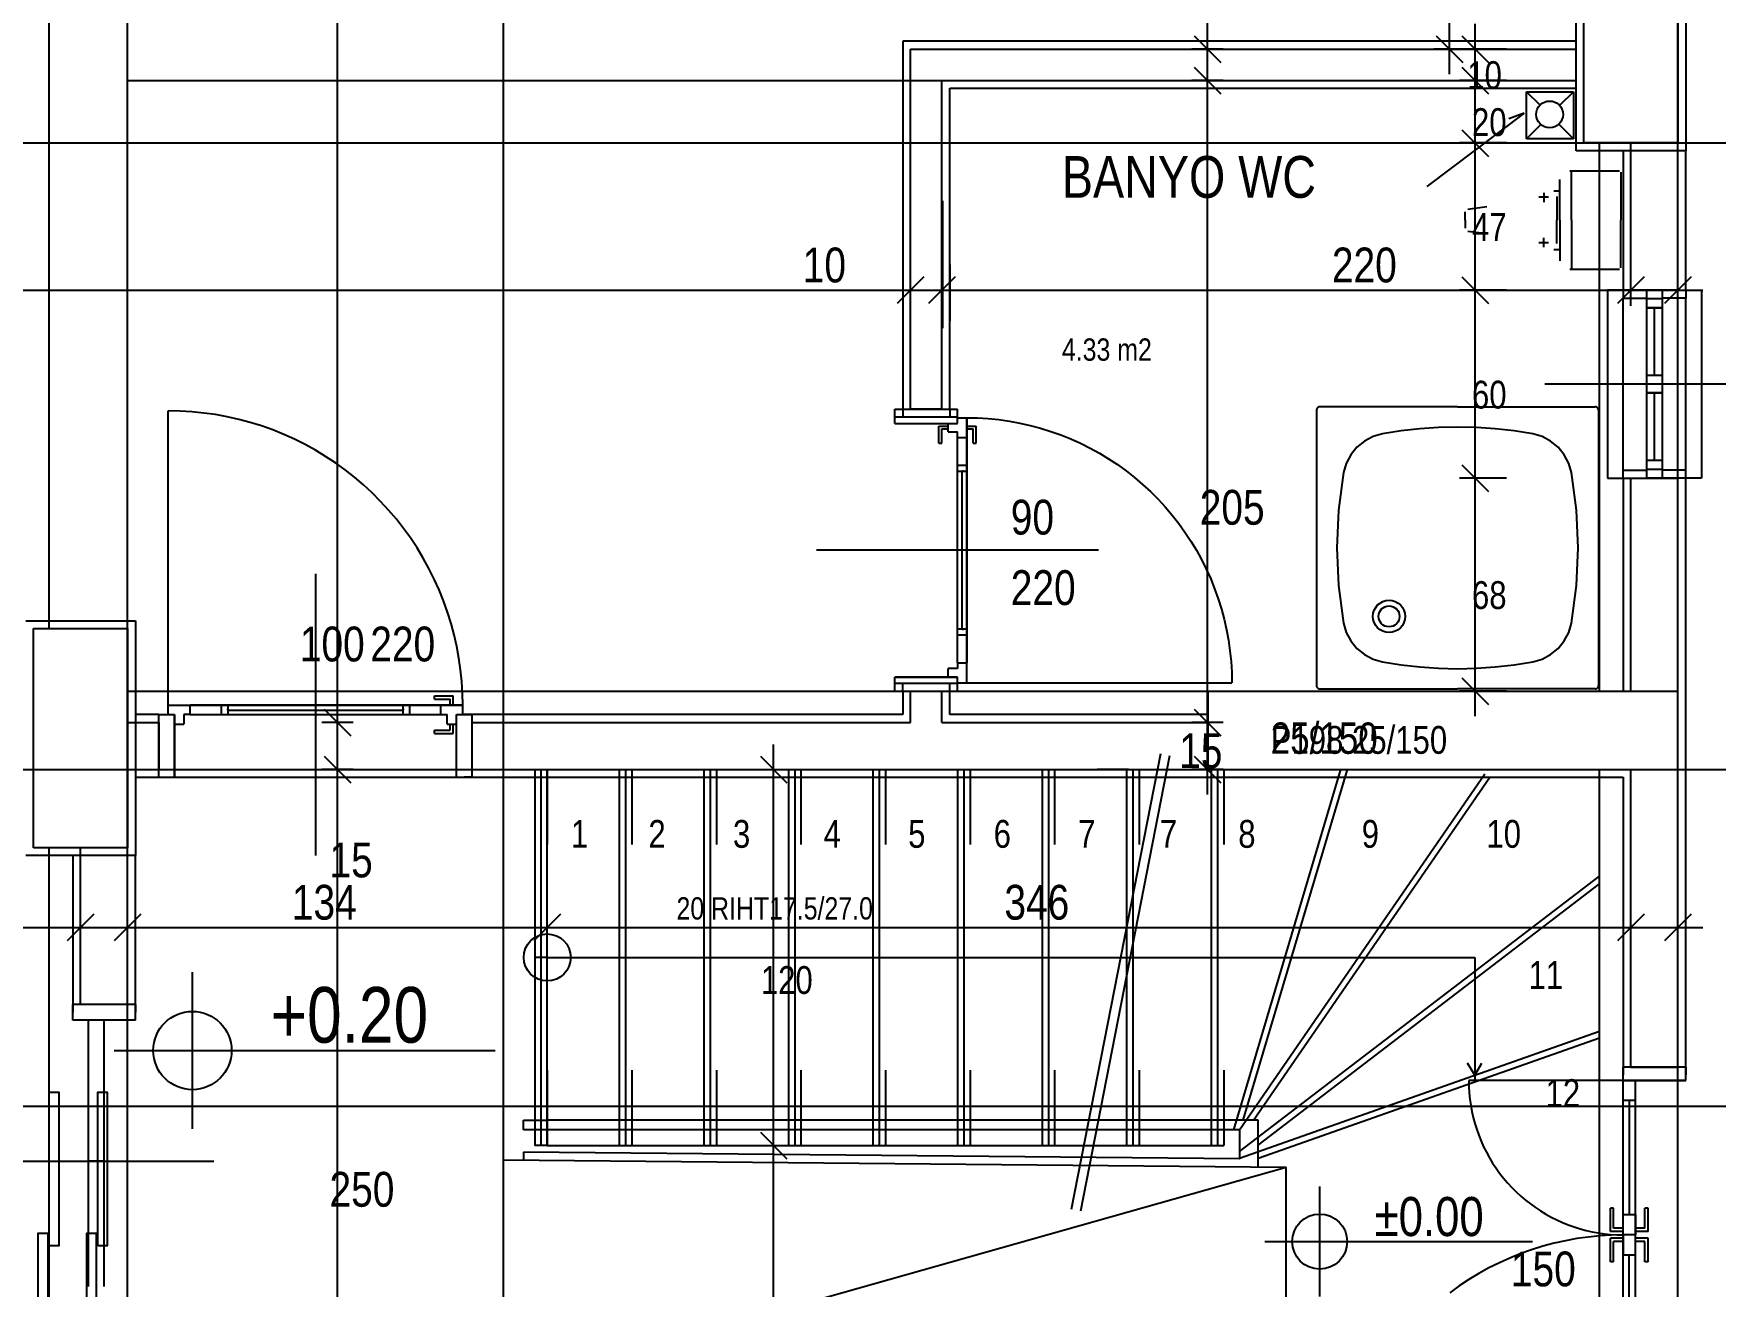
# Model space of a CAD drawing. Header units: centimetres. Extents: x 0 to 14595, y -30 to 2970.
# Drawn here: x 1811.7 to 2080.1, y 1454.9 to 1654.8 of the extents above; entities that cross this region are included whole.
import ezdxf

# ---------------------------------------------------------------- set-up
doc = ezdxf.new("R2010")
doc.units = ezdxf.units.CM
doc.layers.add('ASN-KAPI', color=3, linetype='CONTINUOUS')
doc.layers.add('ASN-MIMARI', color=8, linetype='CONTINUOUS')
doc.styles.get("Standard").update_dxf_attribs({"font": 'arial.ttf', "width": 0.8})

msp = doc.modelspace()

# ---------------------------------------------------------------- linework, layer by layer
at = {"layer": 'ASN-KAPI'}
for points in [[(1814.15, 1461.35), (1814.15, 1485.85), (1815.65, 1485.85), (1815.65, 1461.35)], [(1821.9, 1461.35), (1821.9, 1485.85), (1823.4, 1485.85), (1823.4, 1461.35)], [(1812.4, 1438.85), (1812.4, 1463.35), (1813.9, 1463.35), (1813.9, 1438.85)], [(1820.15, 1438.85), (1820.15, 1463.35), (1821.65, 1463.35), (1821.65, 1438.85)]]:
    msp.add_lwpolyline(points, close=True, dxfattribs=at)
at = {"layer": 'ASN-MIMARI'}
for p, q in [((2074.15, 864.84), (2074.15, 2017.57)), ((2037.7, 1648.36), (2037.7, 1806.37)), ((2057.9, 1636.11), (2057.9, 1678.61)), ((2075.4, 1678.61), (2075.4, 1636.11)), ((1826.65, 1647.36), (2057.9, 1647.36)), ((2075.4, 1636.11), (2057.9, 1636.11)), ((1810.4, 1561.11), (1827.9, 1561.11)), ((1827.9, 1561.11), (1827.9, 1523.61)), ((1929.79, 1395.86), (1929.79, 1541.36)), ((1991.54, 1539.84), (1977.29, 1467.13)), ((1993.01, 1539.55), (1978.76, 1466.84)), ((1891.65, 1537.36), (1891.65, 1477.36)), ((1892.65, 1537.36), (1892.65, 1477.36)), ((1893.65, 1537.36), (1893.65, 1525.36)), ((1893.65, 1537.36), (2001.65, 1537.36)), ((1905.15, 1537.36), (1905.15, 1477.36)), ((1906.15, 1537.36), (1906.15, 1477.36)), ((1907.15, 1537.36), (1907.15, 1525.36)), ((1918.65, 1537.36), (1918.65, 1477.36)), ((1919.65, 1537.36), (1919.65, 1477.36)), ((1920.65, 1537.36), (1920.65, 1525.36)), ((1932.15, 1537.36), (1932.15, 1477.36)), ((1933.15, 1537.36), (1933.15, 1477.36)), ((1934.15, 1537.36), (1934.15, 1525.36)), ((1945.65, 1537.36), (1945.65, 1477.36)), ((1946.65, 1537.36), (1946.65, 1477.36)), ((1947.65, 1537.36), (1947.65, 1525.36)), ((1959.15, 1537.36), (1959.15, 1477.36)), ((1960.15, 1537.36), (1960.15, 1477.36)), ((1961.15, 1537.36), (1961.15, 1525.36)), ((1972.65, 1537.36), (1972.65, 1477.36)), ((1973.65, 1537.36), (1973.65, 1477.36)), ((1974.65, 1537.36), (1974.65, 1525.36)), ((1986.15, 1537.36), (1986.15, 1477.36)), ((1987.15, 1537.36), (1987.15, 1477.36)), ((1988.15, 1537.36), (1988.15, 1525.36)), ((1999.65, 1537.36), (1999.65, 1477.36)), ((2000.65, 1537.36), (2000.65, 1477.36)), ((2001.65, 1537.36), (2001.65, 1525.36)), ((2001.65, 1537.36), (2074.15, 1537.36)), ((2003.24, 1479.86), (2020.37, 1537.36)), ((2004.14, 1479.86), (2043.32, 1536.67)), ((2004.73, 1481.36), (2021.41, 1537.36)), ((2006.39, 1481.36), (2044.15, 1536.11)), ((2074.15, 1412.36), (2074.15, 1537.36)), ((1827.9, 1523.61), (1810.4, 1523.61)), ((2004.15, 1476.38), (2061.65, 1520.35)), ((2007.15, 1477.41), (2061.65, 1519.1)), ((1893.65, 1507.36), (1891.65, 1507.36)), ((1893.65, 1507.36), (1893.65, 1507.36)), ((1893.65, 1507.36), (1960.15, 1507.36)), ((1959.15, 1507.36), (2041.73, 1507.36)), ((2041.73, 1507.36), (2041.73, 1487.51)), ((2004.15, 1475.34), (2061.65, 1495.59)), ((2007.15, 1475.33), (2061.65, 1494.53)), ((2041.73, 1488.57), (2040.59, 1490.5)), ((2041.73, 1488.57), (2042.86, 1490.5)), ((1893.65, 1489.36), (1893.65, 1477.36)), ((1907.15, 1489.36), (1907.15, 1477.36)), ((1920.65, 1489.36), (1920.65, 1477.36)), ((1934.15, 1489.36), (1934.15, 1477.36)), ((1947.65, 1489.36), (1947.65, 1477.36)), ((1961.15, 1489.36), (1961.15, 1477.36)), ((1974.65, 1489.36), (1974.65, 1477.36)), ((1988.15, 1489.36), (1988.15, 1477.36)), ((2001.65, 1489.36), (2001.65, 1477.36)), ((2007.15, 1481.36), (1893.65, 1481.36)), ((2004.15, 1479.86), (1893.65, 1479.86)), ((2007.15, 1473.9), (2007.15, 1481.36)), ((1893.65, 1477.36), (1891.65, 1477.36)), ((1893.65, 1477.36), (2001.65, 1477.36)), ((1886.65, 1399.86), (1886.65, 1475.03)), ((1886.65, 1475.03), (2011.63, 1473.86)), ((1889.85, 1476.27), (1889.85, 1475)), ((1886.65, 1438.61), (2011.63, 1473.86)), ((2011.65, 1399.86), (2011.63, 1473.86))]:
    msp.add_line(p, q, dxfattribs=at)
for points in [[(1826.65, 864.84), (1826.65, 2016.11)], [(1886.65, 864.84), (1886.65, 2016.11)], [(1860.14, 950.76), (1860.14, 2008.86)], [(1999.07, 1533.36), (1999.07, 1811.37)], [(1814.15, 1559.86), (1814.15, 1787.37)], [(2059.15, 1637.36), (2059.15, 1677.36)], [(2074.15, 1677.36), (2074.15, 1637.36)], [(1996.95, 1654.48), (2001.2, 1650.23)], [(2035.57, 1654.48), (2039.82, 1650.23)], [(2039.66, 1654.48), (2043.9, 1650.23)], [(2041.78, 1545.86), (2041.78, 1656.36)], [(2057.9, 1653.61), (1950.4, 1653.61)], [(1950.4, 1653.61), (1950.4, 1594.86)], [(1951.65, 1652.36), (2057.9, 1652.36)], [(1951.65, 1594.86), (1951.65, 1652.36)], [(2001.57, 1652.36), (1996.57, 1652.36)], [(2042.7, 1652.36), (2035.2, 1652.36)], [(2046.78, 1652.36), (2039.28, 1652.36)], [(1996.95, 1649.48), (2001.2, 1645.23)], [(2039.66, 1649.48), (2043.9, 1645.23)], [(1826.65, 1559.86), (1826.65, 1647.36)], [(1956.65, 1647.36), (2057.9, 1647.36)], [(1956.65, 1594.86), (1956.65, 1647.36)], [(1957.9, 1646.11), (2057.9, 1646.11)], [(1957.9, 1594.86), (1957.9, 1646.11)], [(2001.57, 1647.36), (1996.57, 1647.36)], [(2046.78, 1647.36), (2039.28, 1647.36)], [(2050, 1645.55), (2057.5, 1645.55)], [(2050, 1638.05), (2050, 1645.55)], [(2050, 1645.55), (2052.15, 1643.41)], [(2057.5, 1645.55), (2055.28, 1643.34)], [(2057.5, 1645.55), (2057.5, 1638.05)], [(2049.6, 1642.14), (2034.07, 1630.44)], [(2049.6, 1642.14), (2047.14, 1641.21)], [(2039.66, 1639.48), (2043.9, 1635.23)], [(2050, 1638.05), (2052.26, 1640.32)], [(2057.5, 1638.05), (2050, 1638.05)], [(2057.5, 1638.05), (2055.17, 1640.38)], [(1471.65, 1637.36), (2084.15, 1637.36)], [(2046.78, 1637.36), (2039.28, 1637.36)], [(2074.15, 1637.36), (2059.15, 1637.36)], [(2061.65, 1549.86), (2061.65, 1637.36)], [(2065.4, 1636.1), (2065.4, 1613.86)], [(2066.65, 1613.86), (2066.65, 1637.36)], [(2074.15, 1613.86), (2074.15, 1637.36)], [(2074.15, 1549.86), (2074.15, 1637.36)], [(2075.4, 1613.86), (2075.4, 1636.1)], [(2056.91, 1632.91), (2064.81, 1632.91)], [(2057.15, 1625.06), (2057.15, 1632.91)], [(2065.04, 1632.68), (2065.04, 1625.06)], [(2054.36, 1629.75), (2055.29, 1629.75)], [(2055.29, 1625.06), (2055.29, 1631.55)], [(1956.76, 1628.11), (1956.76, 1607.78)], [(2040.64, 1626.82), (2043.65, 1627.21)], [(2053.51, 1628.69), (2051.96, 1628.69)], [(2052.73, 1629.4), (2052.73, 1627.9)], [(2054.81, 1628.82), (2054.81, 1625.06)], [(1957.9, 1617.94), (1957.9, 1626.92)], [(2040.2, 1625.06), (2040.2, 1626.35)], [(2040.2, 1625.06), (2040.2, 1623.77)], [(2054.81, 1621.3), (2054.81, 1625.06)], [(2055.29, 1625.06), (2055.29, 1618.57)], [(2057.15, 1625.06), (2057.15, 1617.21)], [(2065.04, 1617.44), (2065.04, 1625.06)], [(2040.64, 1623.3), (2043.65, 1622.91)], [(2052.73, 1620.72), (2052.73, 1622.22)], [(2053.51, 1621.43), (2051.96, 1621.43)], [(2054.36, 1620.37), (2055.29, 1620.37)], [(1951.65, 1611.36), (1951.65, 1616.36)], [(1956.65, 1611.36), (1956.65, 1616.36)], [(1957.9, 1617.94), (1957.9, 1608.96)], [(2056.91, 1617.21), (2064.81, 1617.21)], [(2066.65, 1611.36), (2066.65, 1616.36)], [(2074.15, 1611.36), (2074.15, 1616.36)], [(1542.65, 1613.86), (2078.15, 1613.86)], [(1953.77, 1615.98), (1949.53, 1611.73)], [(1958.77, 1615.98), (1954.53, 1611.73)], [(2046.78, 1613.86), (2039.28, 1613.86)], [(2039.66, 1615.98), (2043.9, 1611.73)], [(2069.15, 1613.86), (2062.9, 1613.86)], [(2062.9, 1613.86), (2062.9, 1583.86)], [(2068.77, 1615.98), (2064.53, 1611.73)], [(2065.4, 1613.86), (2065.4, 1612.61)], [(2074.15, 1613.86), (2066.65, 1613.86)], [(2069.15, 1613.86), (2069.15, 1612.46)], [(2071.65, 1613.86), (2069.15, 1613.86)], [(2071.65, 1613.86), (2071.65, 1612.46)], [(2071.65, 1613.86), (2077.9, 1613.86)], [(2076.27, 1615.98), (2072.03, 1611.73)], [(2075.4, 1613.86), (2075.4, 1612.61)], [(2077.9, 1613.86), (2077.9, 1583.86)], [(2065.4, 1585.11), (2065.4, 1612.61)], [(2065.4, 1612.61), (2069.15, 1612.61)], [(2069.15, 1612.46), (2069.15, 1611.06)], [(2071.65, 1612.46), (2069.15, 1612.46)], [(2069.15, 1611.06), (2069.15, 1600.26)], [(2070.35, 1611.06), (2069.15, 1611.06)], [(2069.15, 1611.06), (2071.65, 1611.06)], [(2070.4, 1611.06), (2070.35, 1611.06)], [(2070.35, 1611.06), (2070.35, 1600.26)], [(2071.65, 1611.06), (2070.4, 1611.06)], [(2075.4, 1612.61), (2071.65, 1612.61)], [(2071.65, 1612.46), (2071.65, 1611.06)], [(2071.65, 1611.06), (2071.65, 1600.26)], [(2075.4, 1585.11), (2075.4, 1612.61)], [(2069.15, 1600.26), (2069.15, 1598.86)], [(2070.35, 1600.26), (2069.15, 1600.26)], [(2071.65, 1600.26), (2069.15, 1600.26)], [(2070.4, 1600.26), (2070.35, 1600.26)], [(2071.65, 1600.26), (2070.4, 1600.26)], [(2071.65, 1600.26), (2071.65, 1598.86)], [(2097.9, 1598.86), (2052.9, 1598.86)], [(2069.15, 1598.86), (2069.15, 1597.46)], [(2071.65, 1598.86), (2069.15, 1598.86)], [(2071.65, 1598.86), (2071.65, 1597.46)], [(1949.15, 1592.61), (1949.15, 1594.86)], [(1949.15, 1594.86), (1959.15, 1594.86)], [(1950.4, 1594.86), (1950.4, 1593.61)], [(1956.65, 1594.86), (1951.65, 1594.86)], [(1957.9, 1594.86), (1957.9, 1593.61)], [(1959.15, 1593.51), (1959.15, 1594.86)], [(1959.15, 1592.61), (1959.15, 1594.86)], [(2016.99, 1595.23), (2016.87, 1595.22), (2016.76, 1595.18), (2016.67, 1595.12), (2016.58, 1595.04), (2016.52, 1594.94), (2016.48, 1594.83), (2016.47, 1594.72)], [(2038.97, 1595.23), (2016.99, 1595.23)], [(2038.97, 1595.23), (2060.96, 1595.23)], [(2061.47, 1594.72), (2061.46, 1594.83), (2061.42, 1594.94), (2061.36, 1595.04), (2061.28, 1595.12), (2061.18, 1595.18), (2061.07, 1595.22), (2060.96, 1595.23)], [(2069.15, 1597.46), (2069.15, 1586.66)], [(2070.35, 1597.46), (2069.15, 1597.46)], [(2069.15, 1597.46), (2071.65, 1597.46)], [(2070.4, 1597.46), (2070.35, 1597.46)], [(2070.35, 1597.46), (2070.35, 1586.66)], [(2071.65, 1597.46), (2070.4, 1597.46)], [(2071.65, 1597.46), (2071.65, 1586.66)], [(1835.04, 1594.57), (1833.15, 1594.61)], [(1833.15, 1547.61), (1833.15, 1594.61)], [(1836.93, 1594.45), (1835.04, 1594.57)], [(1838.82, 1594.26), (1836.93, 1594.45)], [(1840.69, 1594), (1838.82, 1594.26)], [(1842.55, 1593.66), (1840.69, 1594)], [(1844.4, 1593.24), (1842.55, 1593.66)], [(1846.23, 1592.75), (1844.4, 1593.24)], [(1848.03, 1592.19), (1846.23, 1592.75)], [(1849.82, 1591.55), (1848.03, 1592.19)], [(1957.9, 1593.61), (1949.15, 1593.61)], [(1949.15, 1592.61), (1957.65, 1592.61)], [(1949.15, 1592.61), (1959.15, 1592.61)], [(1959.15, 1593.61), (1950.4, 1593.61)], [(1956.15, 1592.16), (1957.65, 1592.16)], [(1956.15, 1589.46), (1956.15, 1592.16)], [(1957.65, 1592.16), (1957.65, 1592.61)], [(1957.65, 1591.26), (1957.65, 1592.61)], [(1957.65, 1592.61), (1959.15, 1592.61)], [(1957.65, 1591.71), (1957.65, 1592.16)], [(1959.15, 1593.51), (1960.65, 1593.51)], [(1959.15, 1592.61), (1959.15, 1593.51)], [(1960.65, 1592.16), (1960.65, 1593.51)], [(1960.65, 1593.51), (1960.65, 1590.36)], [(1960.65, 1593.51), (1962.35, 1593.47)], [(1960.65, 1591.71), (1960.65, 1592.16)], [(1960.65, 1592.16), (1962.15, 1592.16)], [(1962.15, 1589.46), (1962.15, 1592.16)], [(1962.35, 1593.47), (1964.05, 1593.37)], [(1964.05, 1593.37), (1965.75, 1593.2)], [(1965.75, 1593.2), (1967.44, 1592.96)], [(1967.44, 1592.96), (1969.11, 1592.65)], [(1969.11, 1592.65), (1970.77, 1592.28)], [(1970.77, 1592.28), (1972.42, 1591.84)], [(2016.47, 1594.72), (2016.47, 1550.75)], [(2061.47, 1594.72), (2061.47, 1550.75)], [(1851.57, 1590.85), (1849.82, 1591.55)], [(1853.3, 1590.07), (1851.57, 1590.85)], [(1854.99, 1589.22), (1853.3, 1590.07)], [(1956.15, 1589.46), (1956.65, 1589.46)], [(1956.65, 1589.46), (1956.65, 1591.71)], [(1956.65, 1591.71), (1957.65, 1591.71)], [(1957.65, 1591.26), (1957.65, 1591.71)], [(1957.65, 1591.26), (1959.15, 1591.26)], [(1959.15, 1590.36), (1959.15, 1591.26)], [(1959.15, 1590.36), (1960.65, 1590.36)], [(1959.15, 1585.86), (1959.15, 1590.36)], [(1959.15, 1554.36), (1959.15, 1590.36)], [(1960.65, 1590.36), (1960.65, 1591.71)], [(1960.65, 1591.71), (1961.65, 1591.71)], [(1960.65, 1585.86), (1960.65, 1590.36)], [(1960.65, 1590.36), (1960.65, 1554.36)], [(1961.65, 1589.46), (1961.65, 1591.71)], [(1961.65, 1589.46), (1962.15, 1589.46)], [(1972.42, 1591.84), (1974.05, 1591.33)], [(1974.05, 1591.33), (1975.65, 1590.76)], [(1975.65, 1590.76), (1977.23, 1590.12)], [(1977.23, 1590.12), (1978.78, 1589.42)], [(2026.97, 1590.92), (2025.48, 1590.49), (2024.12, 1589.77), (2022.92, 1588.79), (2021.94, 1587.59), (2021.22, 1586.22), (2020.79, 1584.74)], [(2038.97, 1592.02), (2035.96, 1591.95), (2032.95, 1591.74), (2029.95, 1591.4), (2026.97, 1590.92)], [(2050.97, 1590.92), (2048, 1591.4), (2045, 1591.74), (2041.99, 1591.95), (2038.97, 1592.02)], [(2057.16, 1584.74), (2056.72, 1586.22), (2056, 1587.59), (2055.03, 1588.79), (2053.83, 1589.77), (2052.46, 1590.49), (2050.97, 1590.92)], [(1856.65, 1588.31), (1854.99, 1589.22)], [(1858.27, 1587.33), (1856.65, 1588.31)], [(1859.85, 1586.29), (1858.27, 1587.33)], [(1978.78, 1589.42), (1980.31, 1588.66)], [(1980.31, 1588.66), (1981.8, 1587.84)], [(1981.8, 1587.84), (1983.26, 1586.96)], [(1983.26, 1586.96), (1984.68, 1586.02)], [(1861.39, 1585.18), (1859.85, 1586.29)], [(1862.88, 1584.01), (1861.39, 1585.18)], [(1959.15, 1558.86), (1959.15, 1585.86)], [(1960.65, 1585.86), (1959.15, 1585.86)], [(1959.15, 1584.96), (1960.65, 1584.96)], [(1959.89, 1559.76), (1959.89, 1584.96)], [(1960.1, 1584.96), (1959.9, 1584.96)], [(1960.65, 1558.86), (1960.65, 1585.86)], [(1984.68, 1586.02), (1986.06, 1585.02)], [(1986.06, 1585.02), (1987.4, 1583.97)], [(2020.79, 1584.74), (2019.96, 1578.76), (2019.69, 1572.73), (2019.96, 1566.71), (2020.79, 1560.73)], [(2039.66, 1585.98), (2043.9, 1581.73)], [(2057.16, 1560.73), (2057.98, 1566.71), (2058.26, 1572.73), (2057.98, 1578.76), (2057.16, 1584.74)], [(2065.4, 1583.86), (2065.4, 1585.11)], [(2065.4, 1585.11), (2069.15, 1585.11)], [(2069.15, 1586.66), (2069.15, 1585.26)], [(2070.35, 1586.66), (2069.15, 1586.66)], [(2071.65, 1586.66), (2069.15, 1586.66)], [(2069.15, 1585.26), (2069.15, 1583.86)], [(2071.65, 1585.26), (2069.15, 1585.26)], [(2070.4, 1586.66), (2070.35, 1586.66)], [(2071.65, 1586.66), (2070.4, 1586.66)], [(2071.65, 1586.66), (2071.65, 1585.26)], [(2071.65, 1585.26), (2071.65, 1583.86)], [(2075.4, 1585.11), (2071.65, 1585.11)], [(2075.4, 1583.86), (2075.4, 1585.11)], [(1864.32, 1582.79), (1862.88, 1584.01)], [(1865.71, 1581.5), (1864.32, 1582.79)], [(1867.05, 1580.16), (1865.71, 1581.5)], [(1987.4, 1583.97), (1988.7, 1582.87)], [(1988.7, 1582.87), (1989.95, 1581.71)], [(1989.95, 1581.71), (1991.16, 1580.51)], [(2046.78, 1583.86), (2039.28, 1583.86)], [(2062.9, 1583.86), (2069.15, 1583.86)], [(2065.4, 1583.86), (2065.4, 1549.86)], [(2066.65, 1549.86), (2066.65, 1583.86)], [(2066.65, 1583.86), (2074.15, 1583.86)], [(2071.65, 1583.86), (2069.15, 1583.86)], [(2077.9, 1583.86), (2071.65, 1583.86)], [(2074.15, 1549.86), (2074.15, 1583.86)], [(2075.4, 1537.36), (2075.4, 1583.86)], [(1868.33, 1578.77), (1867.05, 1580.16)], [(1869.56, 1577.33), (1868.33, 1578.77)], [(1991.16, 1580.51), (1992.31, 1579.26)], [(1992.31, 1579.26), (1993.42, 1577.96)], [(1870.72, 1575.84), (1869.56, 1577.33)], [(1993.42, 1577.96), (1994.47, 1576.62)], [(1994.47, 1576.62), (1995.46, 1575.24)], [(1871.83, 1574.31), (1870.72, 1575.84)], [(1872.88, 1572.73), (1871.83, 1574.31)], [(1995.46, 1575.24), (1996.4, 1573.81)], [(1996.4, 1573.81), (1997.28, 1572.36)], [(1873.85, 1571.11), (1872.88, 1572.73)], [(1874.77, 1569.45), (1873.85, 1571.11)], [(1981.65, 1572.36), (1936.65, 1572.36)], [(1997.28, 1572.36), (1998.11, 1570.86)], [(1998.11, 1570.86), (1998.87, 1569.34)], [(1856.65, 1568.61), (1856.65, 1523.61)], [(1875.61, 1567.75), (1874.77, 1569.45)], [(1998.87, 1569.34), (1999.57, 1567.79)], [(1876.39, 1566.03), (1875.61, 1567.75)], [(1877.1, 1564.27), (1876.39, 1566.03)], [(1999.57, 1567.79), (2000.2, 1566.21)], [(2000.2, 1566.21), (2000.77, 1564.6)], [(1877.73, 1562.49), (1877.1, 1564.27)], [(2000.77, 1564.6), (2001.28, 1562.97)], [(2001.28, 1562.97), (2001.72, 1561.33)], [(1878.3, 1560.68), (1877.73, 1562.49)], [(1878.79, 1558.85), (1878.3, 1560.68)], [(2001.72, 1561.33), (2002.1, 1559.67)], [(2020.79, 1560.73), (2021.22, 1559.25), (2021.94, 1557.88), (2022.92, 1556.68), (2024.12, 1555.7), (2025.48, 1554.98), (2026.97, 1554.55)], [(2050.97, 1554.55), (2052.46, 1554.98), (2053.83, 1555.7), (2055.03, 1556.68), (2056, 1557.88), (2056.72, 1559.25), (2057.16, 1560.73)], [(1811.65, 1524.86), (1811.65, 1559.86)], [(1811.65, 1559.86), (1826.65, 1559.86)], [(1826.65, 1559.86), (1826.65, 1524.86)], [(1879.2, 1557.01), (1878.79, 1558.85)], [(1960.65, 1559.76), (1959.15, 1559.76)], [(1959.15, 1554.36), (1959.15, 1558.86)], [(1959.15, 1558.86), (1960.65, 1558.86)], [(1959.9, 1559.76), (1960.1, 1559.76)], [(1960.65, 1554.36), (1960.65, 1558.86)], [(2002.1, 1559.67), (2002.4, 1557.99)], [(2002.4, 1557.99), (2002.64, 1556.31)], [(1879.54, 1555.15), (1879.2, 1557.01)], [(1879.81, 1553.27), (1879.54, 1555.15)], [(2002.64, 1556.31), (2002.81, 1554.61)], [(2002.81, 1554.61), (2002.92, 1552.91)], [(2026.97, 1554.55), (2029.95, 1554.07), (2032.95, 1553.72), (2035.96, 1553.52), (2038.97, 1553.45)], [(2038.97, 1553.45), (2041.99, 1553.52), (2045, 1553.72), (2048, 1554.07), (2050.97, 1554.55)], [(1880, 1551.39), (1879.81, 1553.27)], [(1949.15, 1552.11), (1957.65, 1552.11)], [(1949.15, 1549.86), (1949.15, 1552.11)], [(1959.15, 1552.11), (1949.15, 1552.11)], [(1957.65, 1552.11), (1957.65, 1553.46)], [(1959.15, 1553.46), (1957.65, 1553.46)], [(1957.65, 1552.11), (1959.15, 1552.11)], [(1959.15, 1554.36), (1960.65, 1554.36)], [(1959.15, 1554.36), (1959.15, 1553.46)], [(1959.15, 1551.21), (1959.15, 1552.11)], [(1959.15, 1549.86), (1959.15, 1552.11)], [(1960.65, 1551.21), (1960.65, 1554.36)], [(2002.92, 1552.91), (2002.95, 1551.21)], [(2039.66, 1551.98), (2043.9, 1547.73)], [(1826.65, 1549.86), (1999.15, 1549.86)], [(1880.11, 1549.5), (1880, 1551.39)], [(1880.15, 1547.61), (1880.11, 1549.5)], [(1957.9, 1551.11), (1949.15, 1551.11)], [(1949.15, 1549.86), (1959.15, 1549.86)], [(1950.4, 1549.86), (1950.4, 1551.11)], [(1959.15, 1551.11), (1950.4, 1551.11)], [(1950.4, 1549.86), (1950.4, 1546.11)], [(1951.65, 1544.86), (1951.65, 1549.86)], [(1951.65, 1549.86), (1956.65, 1549.86)], [(1956.65, 1544.86), (1956.65, 1549.86)], [(1957.9, 1549.86), (1957.9, 1551.11)], [(1957.9, 1546.11), (1957.9, 1549.86)], [(1959.15, 1549.86), (1959.15, 1551.21)], [(1959.15, 1551.21), (1960.65, 1551.21)], [(1960.65, 1551.21), (2002.95, 1551.21)], [(1999.15, 1537.36), (1999.15, 1549.86)], [(1999.15, 1549.86), (2074.15, 1549.86)], [(1999.15, 1537.36), (1999.15, 1549.86)], [(1999.15, 1549.86), (2074.15, 1549.86)], [(2016.47, 1550.75), (2016.48, 1550.63), (2016.52, 1550.52), (2016.58, 1550.43), (2016.67, 1550.35), (2016.76, 1550.28), (2016.87, 1550.25), (2016.99, 1550.23)], [(2016.99, 1550.23), (2038.97, 1550.23)], [(2060.96, 1550.23), (2038.97, 1550.23)], [(2046.78, 1549.86), (2039.28, 1549.86)], [(2060.96, 1550.23), (2061.07, 1550.25), (2061.18, 1550.28), (2061.28, 1550.35), (2061.36, 1550.43), (2061.42, 1550.52), (2061.46, 1550.63), (2061.47, 1550.75)], [(2074.15, 1537.36), (2074.15, 1549.86)], [(2074.15, 1537.36), (2074.15, 1549.86)], [(1833.15, 1546.11), (1833.15, 1547.61)], [(1833.15, 1547.61), (1836.65, 1547.61)], [(1836.65, 1546.11), (1836.65, 1547.61)], [(1836.65, 1547.61), (1841.65, 1547.61)], [(1876.65, 1547.61), (1836.65, 1547.61)], [(1841.65, 1547.61), (1871.65, 1547.61)], [(1841.65, 1546.11), (1841.65, 1547.61)], [(1842.65, 1547.61), (1842.65, 1546.11)], [(1842.65, 1546.86), (1842.65, 1547.06)], [(1842.65, 1546.84), (1870.65, 1546.84)], [(1858.02, 1546.98), (1862.27, 1542.73)], [(1870.65, 1546.11), (1870.65, 1547.61)], [(1870.65, 1547.06), (1870.65, 1546.86)], [(1871.65, 1547.61), (1876.65, 1547.61)], [(1871.65, 1547.61), (1871.65, 1546.11)], [(1875.65, 1549.11), (1878.65, 1549.11)], [(1875.65, 1548.61), (1875.65, 1549.11)], [(1875.65, 1548.61), (1878.15, 1548.61)], [(1876.65, 1547.61), (1878.15, 1547.61)], [(1876.65, 1546.11), (1876.65, 1547.61)], [(1880.15, 1547.61), (1876.65, 1547.61)], [(1878.15, 1547.61), (1878.15, 1548.61)], [(1878.15, 1547.61), (1878.65, 1547.61)], [(1878.65, 1547.61), (1878.65, 1549.11)], [(1878.65, 1547.61), (1880.15, 1547.61)], [(1880.15, 1546.11), (1880.15, 1547.61)], [(1996.95, 1546.98), (2001.2, 1542.73)], [(1826.65, 1544.86), (1831.65, 1544.86)], [(1831.65, 1546.11), (1827.91, 1546.11)], [(1831.65, 1546.11), (1832.9, 1546.11)], [(1831.65, 1546.11), (1833.15, 1546.11)], [(1831.65, 1536.11), (1831.65, 1546.11)], [(1831.65, 1546.11), (1834.15, 1546.11)], [(1831.65, 1544.86), (1831.65, 1537.36)], [(1833.15, 1546.11), (1834.15, 1546.11)], [(1834.15, 1544.61), (1834.15, 1546.11)], [(1834.15, 1546.11), (1834.15, 1536.11)], [(1834.15, 1536.11), (1834.15, 1544.61)], [(1834.15, 1544.61), (1835.65, 1544.61)], [(1836.65, 1546.11), (1835.65, 1546.11)], [(1835.65, 1546.11), (1835.65, 1544.61)], [(1836.65, 1546.11), (1841.65, 1546.11)], [(1836.65, 1546.11), (1876.65, 1546.11)], [(1841.65, 1546.11), (1871.65, 1546.11)], [(1862.64, 1544.86), (1857.64, 1544.86)], [(1871.65, 1546.11), (1876.65, 1546.11)], [(1876.65, 1546.11), (1877.65, 1546.11)], [(1877.65, 1544.61), (1877.65, 1546.11)], [(1877.65, 1544.61), (1878.15, 1544.61)], [(1877.65, 1544.61), (1879.15, 1544.61)], [(1878.15, 1544.61), (1878.65, 1544.61)], [(1878.15, 1543.61), (1878.15, 1544.61)], [(1878.65, 1544.61), (1879.15, 1544.61)], [(1878.65, 1543.11), (1878.65, 1544.61)], [(1879.15, 1536.11), (1879.15, 1546.11)], [(1879.15, 1546.11), (1881.65, 1546.11)], [(1879.15, 1544.61), (1879.15, 1546.11)], [(1879.15, 1546.11), (1880.15, 1546.11)], [(1879.15, 1536.11), (1879.15, 1544.61)], [(1880.15, 1546.11), (1881.65, 1546.11)], [(1881.65, 1546.11), (1880.4, 1546.11)], [(1950.4, 1546.11), (1881.65, 1546.11)], [(1881.65, 1536.11), (1881.65, 1546.11)], [(1881.65, 1544.86), (1951.65, 1544.86)], [(1881.65, 1537.36), (1881.65, 1544.86)], [(1956.65, 1544.86), (1999.15, 1544.86)], [(1999.15, 1546.11), (1957.9, 1546.11)], [(2001.57, 1544.86), (1996.57, 1544.86)], [(1875.65, 1543.11), (1875.65, 1543.61)], [(1875.65, 1543.61), (1878.15, 1543.61)], [(1875.65, 1543.11), (1878.65, 1543.11)], [(1858.02, 1539.48), (1862.27, 1535.23)], [(1927.67, 1539.48), (1931.91, 1535.23)], [(1996.95, 1539.48), (2001.2, 1535.23)], [(1471.65, 1537.36), (2084.15, 1537.36)], [(1826.65, 1537.36), (1831.65, 1537.36)], [(1826.65, 1537.36), (1893.65, 1537.36)], [(1827.91, 1537.36), (1999.15, 1537.36)], [(1827.91, 1536.11), (1831.65, 1536.11)], [(1827.91, 1536.11), (1999.15, 1536.11)], [(1831.65, 1536.11), (1832.9, 1536.11)], [(1831.65, 1536.11), (1834.15, 1536.11)], [(1862.64, 1537.36), (1857.64, 1537.36)], [(1879.15, 1536.11), (1881.65, 1536.11)], [(1881.65, 1536.11), (1880.4, 1536.11)], [(1881.65, 1537.36), (1893.65, 1537.36)], [(1881.65, 1536.11), (1893.65, 1536.11)], [(1893.65, 1537.36), (1999.15, 1537.36)], [(1893.65, 1537.36), (1999.15, 1537.36)], [(1893.65, 1537.36), (1999.15, 1537.36)], [(1893.65, 1477.36), (1893.65, 1537.36)], [(1893.65, 1477.36), (1893.65, 1537.36)], [(1893.65, 1536.11), (1999.15, 1536.11)], [(1924.79, 1537.36), (1932.29, 1537.36)], [(1986.45, 1537.36), (1981.45, 1537.36)], [(2001.57, 1537.36), (1996.57, 1537.36)], [(1999.15, 1537.36), (2074.15, 1537.36)], [(1999.15, 1537.36), (2074.15, 1537.36)], [(1999.15, 1537.36), (2074.15, 1537.36)], [(1999.15, 1536.11), (2065.4, 1536.11)], [(1999.15, 1536.11), (2065.4, 1536.11)], [(2061.65, 1412.36), (2061.65, 1537.36)], [(2065.4, 1536.11), (2065.4, 1489.86)], [(2066.65, 1489.86), (2066.65, 1537.36)], [(2074.15, 1489.86), (2074.15, 1537.36)], [(2075.4, 1489.86), (2075.4, 1537.36)], [(1826.65, 1524.86), (1811.65, 1524.86)], [(1814.15, 1424.86), (1814.15, 1524.86)], [(1817.9, 1523.6), (1817.9, 1499.86)], [(1819.15, 1499.86), (1819.15, 1524.86)], [(1826.65, 1499.86), (1826.65, 1524.86)], [(1826.65, 1424.86), (1826.65, 1524.86)], [(1827.9, 1499.86), (1827.9, 1523.6)], [(1821.27, 1514.27), (1817.03, 1510.02)], [(1819.15, 1509.64), (1819.15, 1514.64)], [(1828.77, 1514.27), (1824.53, 1510.02)], [(1826.65, 1509.64), (1826.65, 1514.64)], [(1895.77, 1514.27), (1891.53, 1510.02)], [(1893.65, 1509.64), (1893.65, 1514.64)], [(2068.77, 1514.27), (2064.53, 1510.02)], [(2066.65, 1509.64), (2066.65, 1514.64)], [(2076.27, 1514.27), (2072.03, 1510.02)], [(2074.15, 1509.64), (2074.15, 1514.64)], [(1542.65, 1512.14), (2078.15, 1512.14)], [(1837, 1480), (1837, 1505)], [(1817.9, 1499.86), (1817.9, 1498.61)], [(1817.9, 1497.36), (1817.9, 1499.86)], [(1827.9, 1499.86), (1817.9, 1499.86)], [(1826.65, 1499.86), (1819.15, 1499.86)], [(1827.9, 1499.86), (1827.9, 1498.61)], [(1827.9, 1497.36), (1827.9, 1499.86)], [(1820.4, 1497.36), (1817.9, 1497.36)], [(1827.9, 1497.36), (1817.9, 1497.36)], [(1822.9, 1497.36), (1820.4, 1497.36)], [(1820.4, 1494.86), (1820.4, 1497.36)], [(1827.9, 1497.36), (1822.9, 1497.36)], [(1822.9, 1494.86), (1822.9, 1497.36)], [(1820.4, 1477.36), (1820.4, 1494.86)], [(1822.9, 1477.36), (1822.9, 1494.86)], [(1824.5, 1492.5), (1849.5, 1492.5)], [(1849.5, 1492.5), (1885.35, 1492.5)], [(2040.76, 1487.71), (2040.78, 1486.72)], [(2065.4, 1487.71), (2040.76, 1487.71)], [(2065.4, 1489.86), (2065.4, 1488.61)], [(2075.4, 1489.86), (2065.4, 1489.86)], [(2065.4, 1487.71), (2065.4, 1489.86)], [(2067.4, 1487.71), (2065.4, 1487.71)], [(2065.4, 1484.5), (2065.4, 1487.71)], [(2065.4, 1487.71), (2075.4, 1487.71)], [(2066.65, 1489.86), (2074.15, 1489.86)], [(2075.4, 1487.71), (2067.4, 1487.71)], [(2067.4, 1484.5), (2067.4, 1487.71)], [(2075.4, 1489.86), (2075.4, 1488.61)], [(2075.4, 1487.71), (2075.4, 1489.86)], [(2040.78, 1486.72), (2040.84, 1485.73)], [(2040.84, 1485.73), (2040.94, 1484.74)], [(2040.94, 1484.74), (2041.08, 1483.76)], [(1471.65, 1483.62), (2084.15, 1483.62)], [(2041.08, 1483.76), (2041.26, 1482.78)], [(2041.26, 1482.78), (2041.47, 1481.82)], [(2065.4, 1466.28), (2065.4, 1484.5)], [(2065.4, 1484.5), (2065.4, 1484.5)], [(2067.4, 1484.5), (2065.4, 1484.5)], [(2066.4, 1484.5), (2066.4, 1466.28)], [(2067.4, 1466.28), (2067.4, 1484.5)], [(1889.85, 1479.86), (1889.85, 1481.36)], [(1889.85, 1481.36), (1893.65, 1481.36)], [(2004.15, 1479.86), (2004.15, 1475.2), (1889.85, 1476.27)], [(1893.65, 1479.86), (1889.85, 1479.86)], [(1927.67, 1479.48), (1931.91, 1475.23)], [(2041.47, 1481.82), (2041.73, 1480.86)], [(2041.73, 1480.86), (2042.03, 1479.91)], [(2042.03, 1479.91), (2042.36, 1478.97)], [(1820.4, 1474.86), (1820.4, 1477.36)], [(1822.9, 1474.86), (1822.9, 1477.36)], [(1924.79, 1477.36), (1932.29, 1477.36)], [(2042.36, 1478.97), (2042.73, 1478.05)], [(2042.73, 1478.05), (2043.14, 1477.15)], [(2043.14, 1477.15), (2043.58, 1476.26)], [(1795.4, 1474.86), (1840.4, 1474.86)], [(1820.4, 1472.36), (1820.4, 1474.86)], [(1822.9, 1474.86), (1820.4, 1474.86)], [(1822.9, 1472.36), (1822.9, 1474.86)], [(2043.58, 1476.26), (2044.06, 1475.39)], [(2044.06, 1475.39), (2044.57, 1474.54)], [(2044.57, 1474.54), (2045.12, 1473.71)], [(1820.4, 1454.86), (1820.4, 1472.36)], [(1822.9, 1454.86), (1822.9, 1472.36)], [(2045.12, 1473.71), (2045.7, 1472.91)], [(2045.7, 1472.91), (2046.31, 1472.13)], [(2046.31, 1472.13), (2046.96, 1471.37)], [(2046.96, 1471.37), (2047.63, 1470.64)], [(2016.97, 1453.23), (2016.97, 1470.78)], [(2047.63, 1470.64), (2048.33, 1469.94)], [(2048.33, 1469.94), (2049.06, 1469.27)], [(2049.06, 1469.27), (2049.82, 1468.62)], [(2049.82, 1468.62), (2050.6, 1468.01)], [(2050.6, 1468.01), (2051.4, 1467.43)], [(2051.4, 1467.43), (2052.23, 1466.89)], [(2052.23, 1466.89), (2053.08, 1466.37)], [(2053.08, 1466.37), (2053.95, 1465.89)], [(2063.4, 1463.61), (2063.4, 1467.36)], [(2063.9, 1467.36), (2063.4, 1467.36)], [(2063.9, 1464.14), (2063.9, 1467.36)], [(2065.4, 1466.28), (2065.4, 1466.28)], [(2065.4, 1464.14), (2065.4, 1466.28)], [(2067.4, 1466.28), (2065.4, 1466.28)], [(2065.4, 1463.07), (2065.4, 1466.28)], [(2067.4, 1464.14), (2067.4, 1466.28)], [(2067.4, 1466.28), (2067.4, 1463.07)], [(2069.4, 1467.36), (2068.9, 1467.36)], [(2068.9, 1464.14), (2068.9, 1467.36)], [(2069.4, 1463.61), (2069.4, 1467.36)], [(2053.95, 1465.89), (2054.84, 1465.45)], [(2054.84, 1465.45), (2055.74, 1465.04)], [(2055.74, 1465.04), (2056.66, 1464.67)], [(2056.66, 1464.67), (2057.6, 1464.34)], [(2057.6, 1464.34), (2058.55, 1464.04)], [(2058.55, 1464.04), (2059.5, 1463.79)], [(2059.5, 1463.79), (2060.47, 1463.57)], [(2060.47, 1463.57), (2061.45, 1463.39)], [(2061.45, 1463.39), (2062.43, 1463.25)], [(2065.4, 1463.61), (2063.4, 1463.61)], [(2065.4, 1464.14), (2063.9, 1464.14)], [(2065.4, 1463.61), (2065.4, 1464.14)], [(2065.4, 1463.07), (2065.4, 1463.61)], [(2067.4, 1463.61), (2067.4, 1464.14)], [(2068.9, 1464.14), (2067.4, 1464.14)], [(2067.4, 1463.07), (2067.4, 1463.61)], [(2069.4, 1463.61), (2067.4, 1463.61)], [(2008.19, 1462), (2025.75, 1462)], [(2025.75, 1462), (2050.92, 1462)], [(2050.81, 1460.7), (2049.06, 1460.08)], [(2052.58, 1461.25), (2050.81, 1460.7)], [(2054.38, 1461.73), (2052.58, 1461.25)], [(2056.19, 1462.14), (2054.38, 1461.73)], [(2058.01, 1462.47), (2056.19, 1462.14)], [(2059.85, 1462.73), (2058.01, 1462.47)], [(2061.69, 1462.92), (2059.85, 1462.73)], [(2063.55, 1463.03), (2061.69, 1462.92)], [(2062.43, 1463.25), (2063.42, 1463.15)], [(2065.4, 1462.53), (2063.4, 1462.53)], [(2063.4, 1458.78), (2063.4, 1462.53)], [(2063.42, 1463.15), (2064.41, 1463.09)], [(2065.4, 1463.07), (2063.55, 1463.03)], [(2063.9, 1458.78), (2063.9, 1462)], [(2065.4, 1462), (2063.9, 1462)], [(2064.41, 1463.09), (2065.4, 1463.07)], [(2065.4, 1462.53), (2065.4, 1463.07)], [(2067.4, 1463.07), (2065.4, 1463.07)], [(2065.4, 1463.07), (2065.4, 1459.86)], [(2065.4, 1462), (2065.4, 1462.53)], [(2065.4, 1459.86), (2065.4, 1462)], [(2067.4, 1462.53), (2067.4, 1463.07)], [(2067.4, 1459.86), (2067.4, 1463.07)], [(2067.4, 1462), (2067.4, 1462.53)], [(2069.4, 1462.53), (2067.4, 1462.53)], [(2067.4, 1459.86), (2067.4, 1462)], [(2068.9, 1462), (2067.4, 1462)], [(2068.9, 1458.78), (2068.9, 1462)], [(2069.4, 1458.78), (2069.4, 1462.53)], [(2045.65, 1458.62), (2043.99, 1457.79)], [(2047.34, 1459.38), (2045.65, 1458.62)], [(2049.06, 1460.08), (2047.34, 1459.38)], [(2063.9, 1458.78), (2063.4, 1458.78)], [(2065.4, 1420.21), (2065.4, 1459.86)], [(2065.4, 1459.86), (2065.4, 1459.86)], [(2067.4, 1459.86), (2065.4, 1459.86)], [(2066.4, 1420.21), (2066.4, 1459.86)], [(2067.4, 1420.21), (2067.4, 1459.86)], [(2069.4, 1458.78), (2068.9, 1458.78)], [(2040.78, 1455.94), (2039.23, 1454.92)], [(2042.37, 1456.9), (2040.78, 1455.94)], [(2043.99, 1457.79), (2042.37, 1456.9)], [(2039.23, 1454.92), (2037.72, 1453.83)]]:
    msp.add_lwpolyline(points, dxfattribs=at)
for centre, radius in [((2053.68, 1641.92), 2.14), ((2028.04, 1561.8), 2.57), ((2028.04, 1561.8), 1.67), ((1893.65, 1507.36), 3.75), ((1837, 1492.5), 6.25), ((2016.97, 1462), 4.39)]:
    msp.add_circle(centre, radius, dxfattribs=at)

# ---------------------------------------------------------------- texts
at = {"layer": 'ASN-MIMARI', "width": 0.8}
for s, height, p in [('10', 4.444, (2040.53, 1645.97)), ('20', 4.444, (2041.28, 1638.47)), ('BANYO WC', 6.667, (1975.81, 1628.61)), ('47', 4.444, (2041.28, 1621.72)), ('10', 5.556, (1934.44, 1615.11)), ('220', 5.556, (2018.92, 1615.11)), ('4.33 m2', 3.556, (1975.81, 1602.61)), ('60', 4.444, (2041.28, 1594.97)), ('205', 5.556, (1997.82, 1576.43)), ('90', 5.556, (1967.65, 1574.86)), ('220', 5.556, (1967.65, 1563.61)), ('68', 4.444, (2041.28, 1562.97)), ('100', 5.556, (1854.15, 1554.61)), ('220', 5.556, (1865.4, 1554.61)), ('25/150', 5, (2009.15, 1539.86)), ('P198 25/150', 4.4444, (2009.15, 1539.86)), ('15', 5.556, (1994.54, 1537.57)), ('1', 4.44, (1897.43, 1524.86)), ('2', 4.44, (1909.8, 1524.86)), ('3', 4.44, (1923.3, 1524.86)), ('4', 4.44, (1937.77, 1524.86)), ('5', 4.44, (1951.27, 1524.86)), ('6', 4.44, (1964.92, 1524.86)), ('7', 4.44, (1978.42, 1524.86)), ('7', 4.44, (1991.44, 1524.86)), ('8', 4.44, (2003.97, 1524.86)), ('9', 4.44, (2023.68, 1524.86)), ('10', 4.444, (2043.59, 1524.86)), ('15', 5.556, (1858.89, 1520.14)), ('134', 5.556, (1852.87, 1513.39)), ('20 RIHT17.5/27.0', 3.5556, (1914.28, 1513.41)), ('346', 5.556, (1966.63, 1513.39)), ('11', 4.444, (2050.31, 1502.34)), ('120', 4.444, (1927.75, 1501.53)), ('+0.20', 8.889, (1849.5, 1493.75)), ('12', 4.444, (2053.02, 1483.48)), ('250', 5.556, (1858.89, 1467.57)), ('%%p0.00', 6.241, (2025.75, 1462.88)), ('150', 5.556, (2047.49, 1454.86))]:
    msp.add_text(s, height=height, dxfattribs=at).set_placement(p)

doc.saveas('drawing.dxf')
